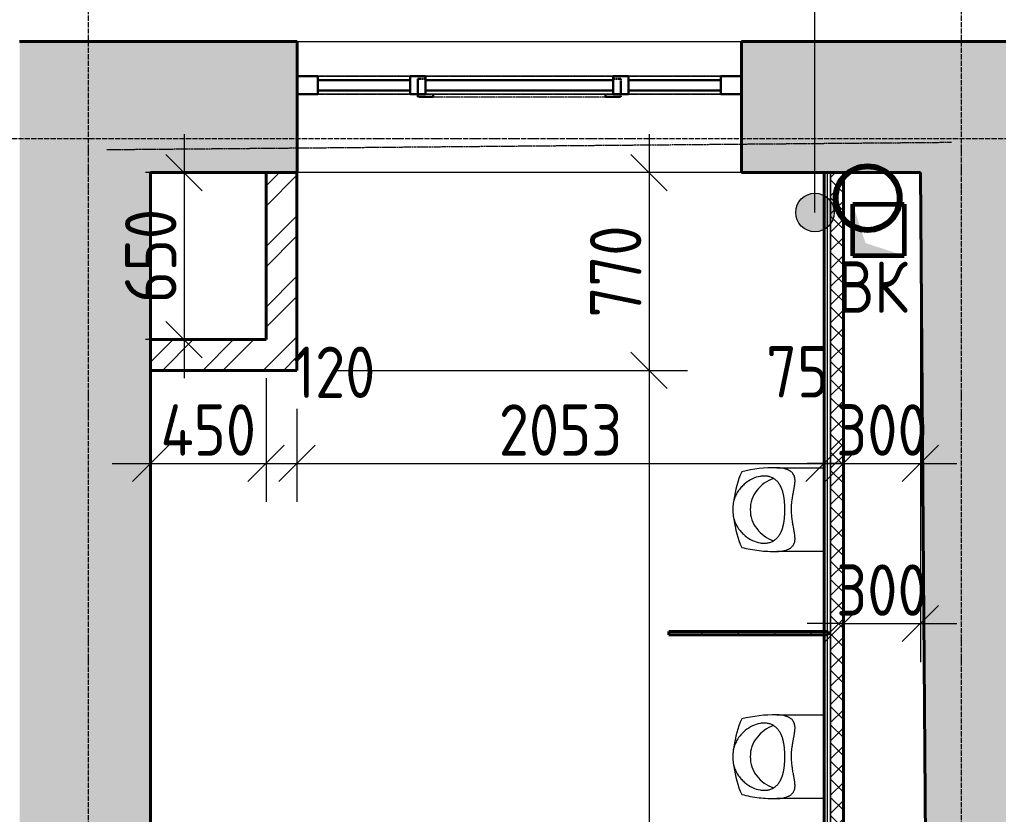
# Model space of a CAD drawing. Header units: millimetres. Extents: x -11886 to 379896, y -8130 to 47743.
# Drawn here: x 146881 to 150693, y 18075 to 21170 of the extents above; entities that cross this region are included whole.
import ezdxf

# ---------------------------------------------------------------- set-up
doc = ezdxf.new("R2010")
doc.units = ezdxf.units.MM
for name, pattern in [('ADSK_Линия сетки', [25, 20, -2.5, 0, -2.5]), ('ADSK_Сверху', [4.5, 3, -1.5]), ('ADSK_Снесено', [4.5, 3, -1.5])]:
    doc.linetypes.add(name, pattern=pattern)
for name, color, linetype, lineweight, true_color in [('_ Окна', 5, 'Continuous', 30, 0x0000ff), ('Витраж', 5, 'Continuous', 18, 0x0000ff), ('Линии', 7, 'Continuous', 9, 0x00a600), ('Окна', 5, 'Continuous', 18, 0x0000ff), ('Панели витража', 5, 'Continuous', 18, 0x0000ff), ('планы со стояками отопление_dwg', 7, 'Continuous', 9, 0x767676), ('Сантехника', 5, 'Continuous', 18, 0x0000ff), ('Стены внутренние', 5, 'Continuous', 18, 0x0000ff), ('Стены наружные', 1, 'ADSK_Снесено', 18, 0xff0000), ('Стены штриховка', 5, 'Continuous', 18, 0x0000ff)]:
    doc.layers.add(name, color=color, linetype=linetype, lineweight=lineweight, true_color=true_color)
for name, color, linetype, lineweight in [('Аннотация', 7, 'Continuous', 9), ('Оси', 7, 'Continuous', 9), ('Перекрытие', 7, 'Continuous', 18), ('Размеры', 7, 'Continuous', 9), ('стояки', 7, 'Continuous', 9), ('Узлы', 7, 'Continuous', 18)]:
    doc.layers.add(name, color=color, linetype=linetype, lineweight=lineweight)
doc.styles.add('GOST Common_1', font='GOST_Common.ttf', dxfattribs={"width": 0.9, "height": 200})
doc.styles.add('GOST Common_2', font='GOST_Common.ttf', dxfattribs={"width": 0.9, "height": 250})
doc.dimstyles.new('ADSK_Основной_2_мм', dxfattribs={"dimscale": 304.8, "dimtxt": 201.142999, "dimasz": 0.463911, "dimexe": 0.492126, "dimexo": 0.492126, "dimgap": 0.098425, "dimtad": 1, "dimdec": 1, "dimrnd": 0.1, "dimdsep": 46, "dimtxsty": 'GOST Common_1', "dimblk1": 'OBLIQUE', "dimblk2": 'OBLIQUE', "dimsah": 1, "dimcen": 0.09, "dimdle": 0.492126, "dimazin": 2, "dimtfac": 1, "dimtdec": 4, "dimtix": 1, "dimtmove": 0, "dimatfit": 3, "dimfxl": 1, "dimtvp": 1, "dimtolj": 1, "dimtzin": 0, "dimlwd": 20, "dimlwe": 20, "dimarcsym": 2})
doc.dimstyles.new('ADSK_Основной_2_мм_Округление_до_1_мм', dxfattribs={"dimscale": 304.8, "dimtxt": 201.142999, "dimasz": 0.463911, "dimexe": 0.492126, "dimexo": 0.492126, "dimgap": 0.098425, "dimtad": 1, "dimdec": 0, "dimdsep": 46, "dimtxsty": 'GOST Common_1', "dimblk1": 'OBLIQUE', "dimblk2": 'OBLIQUE', "dimsah": 1, "dimcen": 0.09, "dimdle": 0.492126, "dimazin": 2, "dimtfac": 1, "dimtdec": 4, "dimtix": 1, "dimtmove": 0, "dimatfit": 3, "dimfxl": 1, "dimtvp": 1, "dimtolj": 1, "dimtzin": 0, "dimlwd": 20, "dimlwe": 20, "dimarcsym": 2})
doc.dimstyles.new('ADSK_Основной_2_мм_Округление_до_1_мм_1', dxfattribs={"dimscale": 304.8, "dimtxt": 201.142999, "dimasz": 0.463911, "dimexe": 0.492126, "dimexo": 0.492126, "dimgap": 0.098425, "dimtad": 1, "dimdec": 0, "dimdsep": 46, "dimtxsty": 'GOST Common_1', "dimblk1": 'OBLIQUE', "dimblk2": 'OBLIQUE', "dimsah": 1, "dimcen": 0.09, "dimdle": 0.492126, "dimazin": 2, "dimtfac": 1, "dimtdec": 4, "dimtix": 1, "dimtmove": 1, "dimatfit": 3, "dimfxl": 1, "dimtvp": 1, "dimtolj": 1, "dimtzin": 0, "dimlwd": 20, "dimlwe": 20, "dimarcsym": 2})
pattern_1 = [(45, (108139.4, 150), (-117.8655, 117.8655), []), (45, (108217.98, 150), (-117.8655, 117.8655), [])]

# ---------------------------------------------------------------- blocks, each defined once
blk = doc.blocks.new('Прямоугольный импост - 70х20_60мм-1225109-02 План 2-го этажа маркировочный')
at = {"layer": 'Витраж', "color": 161, "linetype": 'ADSK_Сверху', "true_color": 0xaaaaff}
for p, q in [((39665.6, 2434.5), (39665.6, 2364.5)), ((39745.6, 2434.5), (39665.6, 2434.5)), ((40135.6, 2434.5), (40105.6, 2434.5)), ((39745.6, 2364.5), (39665.6, 2364.5)), ((40135.6, 2364.5), (40105.6, 2364.5))]:
    blk.add_line(p, q, dxfattribs=at)
blk = doc.blocks.new('Прямоугольный импост - 70х20_60мм-1236811-02 План 2-го этажа маркировочный')
at = {"layer": 'Витраж', "color": 161, "linetype": 'ADSK_Сверху', "true_color": 0xaaaaff}
for p, q in [((-80, 35), (0, 35)), ((0, 35), (0, -35)), ((0, -35), (-80, -35))]:
    blk.add_line(p, q, dxfattribs=at)
blk = doc.blocks.new('Прямоугольный импост - 70х20_60мм-1236812-02 План 2-го этажа маркировочный')
at = {"layer": 'Витраж', "color": 161, "linetype": 'ADSK_Сверху', "true_color": 0xaaaaff}
for p, q in [((0, 35), (-80, 35)), ((0, -35), (0, 35)), ((-80, -35), (0, -35))]:
    blk.add_line(p, q, dxfattribs=at)
blk = doc.blocks.new('Прямоугольный импост - 70х20_60мм-V4-02 План 2-го этажа маркировочный')
at = {"layer": 'Витраж', "color": 161, "linetype": 'ADSK_Сверху', "true_color": 0xaaaaff}
for p, q in [((8905.5, 20783.6), (8935.5, 20783.6)), ((9665.5, 20783.6), (9695.5, 20783.6)), ((8905.5, 20713.6), (8935.5, 20713.6)), ((9665.5, 20713.6), (9695.5, 20713.6))]:
    blk.add_line(p, q, dxfattribs=at)
blk = doc.blocks.new('Витраж-тент со смещением вовне - 60мм 30 сдвиг-2061572-02 План 2-го этажа маркировочный')
at = {"layer": '_ Окна', "color": 161, "linetype": 'ADSK_Сверху', "true_color": 0xaaaaff}
for p, q in [((-395, 25), (-395, -45)), ((-395, 25), (-365, 25)), ((-395, -45), (-395, 25)), ((395, 25), (365, 25)), ((395, -45), (395, 25)), ((395, -45), (395, 25)), ((-335, -35), (-335, -45)), ((335, -35), (335, -45)), ((-335, -45), (-395, -45)), ((335, -45), (395, -45))]:
    blk.add_line(p, q, dxfattribs=at)
at = {"layer": 'Окна', "color": 161, "linetype": 'ADSK_Сверху', "true_color": 0xaaaaff}
blk.add_line((-335, -45), (335, -45), dxfattribs=at)
blk = doc.blocks.new('Прямоугольный импост - 70х20_60мм-1225113-02 План 2-го этажа маркировочный')
at = {"layer": 'Витраж', "color": 161, "linetype": 'ADSK_Сверху', "true_color": 0xaaaaff}
for p, q in [((41045.6, 2434.5), (41015.6, 2434.5)), ((41485.6, 2434.5), (41405.6, 2434.5)), ((41485.6, 2364.5), (41485.6, 2434.5)), ((41045.6, 2364.5), (41015.6, 2364.5)), ((41485.6, 2364.5), (41405.6, 2364.5))]:
    blk.add_line(p, q, dxfattribs=at)
blk = doc.blocks.new('Прямоугольный импост - 70х60мм-1236807-02 План 2-го этажа маркировочный')
at = {"layer": 'Витраж', "color": 161, "linetype": 'ADSK_Сверху', "true_color": 0xaaaaff}
for p, q in [((-30, 35), (30, 35)), ((30, -35), (-30, -35))]:
    blk.add_line(p, q, dxfattribs=at)
blk = doc.blocks.new('Прямоугольный импост - 70х60мм-1225009-02 План 2-го этажа маркировочный')
at = {"layer": 'Витраж', "color": 161, "linetype": 'ADSK_Сверху', "true_color": 0xaaaaff}
for p, q in [((41045.6, 2434.5), (41045.6, 2364.5)), ((41405.6, 2434.5), (41045.6, 2434.5)), ((41405.6, 2364.5), (41405.6, 2434.5)), ((41405.6, 2364.5), (41045.6, 2364.5))]:
    blk.add_line(p, q, dxfattribs=at)
blk = doc.blocks.new('Прямоугольный импост - 70х60мм-1464024-02 План 2-го этажа маркировочный')
at = {"layer": 'Витраж', "color": 161, "linetype": 'ADSK_Сверху', "true_color": 0xaaaaff}
for p, q in [((8935.5, 20783.6), (8935.5, 20713.6)), ((8935.5, 20783.6), (9665.5, 20783.6)), ((9665.5, 20713.6), (9665.5, 20783.6)), ((8935.5, 20713.6), (9665.5, 20713.6))]:
    blk.add_line(p, q, dxfattribs=at)
blk = doc.blocks.new('Системная панель - _AR_Стекло_40мм_привязка по центру-V20-02 План 2-го этажа маркировочный')
at = {"layer": 'Панели витража', "lineweight": 30}
for p, q in [((180, 20), (-180, 20)), ((-180, 20), (-180, -20)), ((180, -20), (180, 20)), ((-180, -20), (180, -20))]:
    blk.add_line(p, q, dxfattribs=at)
blk = doc.blocks.new('Прямоугольный импост - 70х40_60мм-V87-02 План 2-го этажа маркировочный')
at = {"layer": 'Витраж'}
for p, q in [((3738.5, 35431.9), (3738.5, 35791.9)), ((3808.5, 35431.9), (3808.5, 35791.9))]:
    blk.add_line(p, q, dxfattribs=at)
blk = doc.blocks.new('Прямоугольный импост - 70х20_60мм-V21-02 План 2-го этажа маркировочный')
at = {"layer": 'Витраж', "lineweight": 30}
for p, q in [((-80, 35), (0, 35)), ((-80, -35), (-80, 35)), ((0, 35), (0, -35)), ((0, -35), (-80, -35))]:
    blk.add_line(p, q, dxfattribs=at)
blk = doc.blocks.new('Прямоугольный импост - 70х20_60мм-V22-02 План 2-го этажа маркировочный')
at = {"layer": 'Витраж', "lineweight": 30}
for p, q in [((0, 35), (-80, 35)), ((-80, 35), (-80, -35)), ((0, -35), (0, 35)), ((-80, -35), (0, -35))]:
    blk.add_line(p, q, dxfattribs=at)
blk = doc.blocks.new('Прямоугольный импост - 70х40_60мм-V45-02 План 2-го этажа маркировочный')
at = {"layer": 'Витраж'}
for p, q in [((-6006, 11432.9), (-6006, 11072.9)), ((-5936, 11432.9), (-5936, 11072.9))]:
    blk.add_line(p, q, dxfattribs=at)
blk = doc.blocks.new('Системная панель - _AR_Стекло_40мм_привязка по центру-2061107-02 План 2-го этажа маркировочный')
at = {"layer": 'Панели витража', "lineweight": 30}
for p, q in [((365, 20), (-365, 20)), ((-365, 20), (-365, -20)), ((365, -20), (365, 20)), ((-365, -20), (365, -20))]:
    blk.add_line(p, q, dxfattribs=at)
blk = doc.blocks.new('Прямоугольный импост - 70х40_60мм-V104-02 План 2-го этажа маркировочный')
at = {"layer": 'Витраж'}
for p, q in [((9665.5, 20783.6), (8935.5, 20783.6)), ((9665.5, 20713.6), (8935.5, 20713.6))]:
    blk.add_line(p, q, dxfattribs=at)
blk = doc.blocks.new('Прямоугольный импост - 70х60мм-V24-02 План 2-го этажа маркировочный')
at = {"layer": 'Витраж', "lineweight": 30}
for p, q in [((-30, 35), (30, 35)), ((-30, -35), (-30, 35)), ((30, 35), (30, -35)), ((30, -35), (-30, -35))]:
    blk.add_line(p, q, dxfattribs=at)
blk = doc.blocks.new('Urinal_Commercial_14201 - UT104EV-1823124-02 План 2-го этажа маркировочный')
at = {"layer": 'Сантехника'}
for p, q in [((41690.8, 18313), (41875.3, 18313)), ((41875.3, 17986.9), (41690.8, 17987))]:
    blk.add_line(p, q, dxfattribs=at)
for centre, radius, start, end in [((41875.3, 18150), 353.2, 155.4197, 173.7904), ((41728.2, 18133.9), 146.4, 110.0061, 141.9939), ((41707.7, 18150), 120.3, 141.9939, 180.0061), ((41707.7, 18149.9), 120.3, 179.9939, 218.0061), ((41875.3, 18150), 353.2, 186.2096, 204.5782), ((41728.2, 18166), 146.4, 218.0061, 249.9939)]:
    blk.add_arc(centre, radius, start, end, dxfattribs=at)
blk.add_ellipse((41786.6, 17228.7), major_axis=(-199.1, 1075.5), ratio=0.694076, start_param=6.146838, end_param=6.328057, dxfattribs=at)
for points, knots in [([(41747.9, 18150), (41748.1, 18158.3), (41748.7, 18170.9), (41750.4, 18185.2), (41751.5, 18193.3), (41752.4, 18199.3), (41753.3, 18205.2), (41754.4, 18211), (41755.4, 18216.7), (41756.5, 18222.3), (41757.5, 18227.9), (41758.5, 18233.3), (41759.3, 18237.7), (41759.9, 18241.2), (41760.2, 18243.8), (41760.6, 18246.3), (41761, 18249.7), (41761.5, 18253.8), (41761.8, 18257.8), (41761.9, 18260.9), (41761.9, 18264), (41761.7, 18267.7), (41761, 18273.4), (41759.5, 18280), (41756.1, 18287.1), (41752.4, 18292.1), (41748.9, 18295.7), (41745.9, 18298.1), (41742.7, 18300.3), (41739.4, 18302.3), (41736, 18304.1), (41732.3, 18305.7), (41728.5, 18307.1), (41724.6, 18308.4), (41720.6, 18309.4), (41715.2, 18310.7), (41705.4, 18312.3), (41696.7, 18312.9), (41690.8, 18313)], [-1, -1, -1, -1, -0.909091, -0.863636, -0.840909, -0.818182, -0.795455, -0.772727, -0.75, -0.727273, -0.704545, -0.681818, -0.659091, -0.647727, -0.636364, -0.625, -0.613636, -0.590909, -0.568182, -0.556818, -0.545455, -0.522727, -0.5, -0.454545, -0.409091, -0.363636, -0.340909, -0.318182, -0.295455, -0.272727, -0.25, -0.227273, -0.204545, -0.181818, -0.159091, -0.136364, -0.090909, 0, 0, 0, 0]), ([(41722.3, 18150), (41722.2, 18153.7), (41722.1, 18159.2), (41721.9, 18166.3), (41721.6, 18171.5), (41721.3, 18176.7), (41720.8, 18181.8), (41720.3, 18186.9), (41719.7, 18191.7), (41719, 18196.5), (41718.2, 18201.1), (41717.4, 18205.6), (41716.5, 18210), (41715.5, 18214.2), (41714.4, 18218.3), (41713.2, 18222.3), (41711.5, 18227.4), (41709.7, 18232.3), (41707.6, 18236.9), (41705.5, 18241.4), (41702.6, 18246.7), (41698.7, 18252.5), (41694.4, 18257.9), (41689.8, 18262.7), (41684.7, 18267), (41677.5, 18272), (41667.7, 18276.8), (41654.6, 18280.2), (41640.7, 18281.2), (41621.2, 18279.3), (41596.1, 18271.3), (41571.9, 18256), (41554.1, 18239.3), (41542.1, 18224.6), (41531.7, 18207.6), (41526.5, 18194.9), (41524.3, 18188.2)], [-1, -1, -1, -1, -0.975, -0.9625, -0.95, -0.9375, -0.925, -0.9125, -0.9, -0.8875, -0.875, -0.8625, -0.85, -0.8375, -0.825, -0.8125, -0.8, -0.775, -0.7625, -0.75, -0.725, -0.7, -0.675, -0.65, -0.625, -0.6, -0.55, -0.5, -0.45, -0.4, -0.3, -0.2, -0.15, -0.1, -0.05, 0, 0, 0, 0]), ([(41524.3, 18111.8), (41526.5, 18105.1), (41531.7, 18092.3), (41542.1, 18075.3), (41554.1, 18060.6), (41571.9, 18043.9), (41596.1, 18028.6), (41621.2, 18020.6), (41640.7, 18018.8), (41654.6, 18019.8), (41667.7, 18023.2), (41677.5, 18028), (41684.7, 18032.9), (41689.8, 18037.2), (41694.4, 18042.1), (41698.7, 18047.4), (41702.6, 18053.2), (41705.5, 18058.5), (41707.6, 18063), (41709.7, 18067.6), (41711.5, 18072.5), (41713.2, 18077.7), (41714.4, 18081.6), (41715.5, 18085.7), (41716.5, 18090), (41717.4, 18094.3), (41718.2, 18098.8), (41719, 18103.5), (41719.7, 18108.2), (41720.3, 18113.1), (41720.8, 18118.1), (41721.3, 18123.2), (41721.6, 18128.4), (41721.9, 18133.6), (41722.1, 18140.7), (41722.2, 18146.2), (41722.3, 18150)], [-1, -1, -1, -1, -0.95, -0.9, -0.85, -0.8, -0.7, -0.6, -0.55, -0.5, -0.45, -0.4, -0.375, -0.35, -0.325, -0.3, -0.275, -0.25, -0.2375, -0.225, -0.2, -0.1875, -0.175, -0.1625, -0.15, -0.1375, -0.125, -0.1125, -0.1, -0.0875, -0.075, -0.0625, -0.05, -0.0375, -0.025, 0, 0, 0, 0]), ([(41690.8, 17987), (41695.4, 17987), (41704.6, 17987.5), (41715.6, 17989.2), (41724.1, 17991.4), (41730.2, 17993.3), (41735, 17995.4), (41738.7, 17997.2), (41742.2, 17999.3), (41746.4, 18002.1), (41750.8, 18006.1), (41754.6, 18010.6), (41757.7, 18015.8), (41759.9, 18021.6), (41761.3, 18027.9), (41761.8, 18033.5), (41761.8, 18038.3), (41761.8, 18042), (41761.5, 18045.8), (41761.1, 18049.6), (41760.6, 18053.6), (41760, 18057.6), (41759.4, 18061.7), (41758.6, 18065.8), (41757.8, 18070.1), (41757.1, 18074.4), (41756.3, 18078.8), (41755.1, 18084.7), (41753.8, 18092.2), (41752.2, 18101.5), (41750.4, 18114.1), (41748.6, 18130.2), (41748, 18143.4), (41747.9, 18150)], [-1, -1, -1, -1, -0.928571, -0.857143, -0.821429, -0.785714, -0.75, -0.732143, -0.714286, -0.678571, -0.642857, -0.607143, -0.571429, -0.535714, -0.5, -0.464286, -0.446429, -0.428571, -0.410714, -0.392857, -0.375, -0.357143, -0.339286, -0.321429, -0.303571, -0.285714, -0.267857, -0.25, -0.214286, -0.178571, -0.142857, -0.071429, 0, 0, 0, 0])]:
    blk.add_open_spline(points, degree=3, knots=knots, dxfattribs=at)
for points in [[(41524.3, 18188.2), (41523, 18184.1), (41521.3, 18175.9), (41520.1, 18163), (41519.9, 18154.3), (41519.9, 18150)], [(41519.9, 18150), (41519.9, 18145.6), (41520.1, 18136.9), (41521.3, 18124.1), (41523, 18115.8), (41524.3, 18111.8)], [(41554.2, 18003.1), (41565.3, 18000.2), (41587.7, 17995.3), (41621.7, 17990.2), (41656.1, 17987.3), (41679.2, 17986.9), (41690.8, 17987)]]:
    blk.add_open_spline(points, degree=3, dxfattribs=at)
blk = doc.blocks.new('планы со стояками отопление_dwg-1484427-02 План 2-го этажа маркировочный')
at = {"layer": 'стояки', "color": 246, "lineweight": 80, "true_color": 0x7f001f}
blk.add_circle((215301, 258881.1), 124.3, dxfattribs=at)
blk = doc.blocks.new('_Oblique')
at = {"color": 0, "linetype": 'ByBlock', "lineweight": -2}
blk.add_line((-0.5, -0.5), (0.5, 0.5), dxfattribs=at)
blk = doc.blocks.new('*D1614')
at = {"layer": 'Defpoints', "color": 0, "transparency": 16777216}
for p in [(150389.7, 20574.1), (150089.7, 18918.6), (150389.7, 18818.6)]:
    blk.add_point(p, dxfattribs=at)
at = {"layer": 'Размеры', "color": 0, "lineweight": 20, "transparency": 16777216}
for p, q in [((150389.7, 20424.1), (150389.7, 18668.6)), ((150089.7, 18818.6), (149948.3, 18818.6)), ((150089.7, 18818.6), (150389.7, 18818.6)), ((150389.7, 18818.6), (150531.1, 18818.6)), ((150089.7, 18768.6), (150089.7, 18668.6))]:
    blk.add_line(p, q, dxfattribs=at)
at = {"layer": 'Размеры', "color": 0, "lineweight": 20, "transparency": 16777216, "xscale": 141.4, "yscale": 141.4, "zscale": 141.4}
blk.add_blockref('_Oblique', (150089.7, 18818.6), dxfattribs=at)
at = {"layer": 'Размеры', "color": 0, "lineweight": 20, "transparency": 16777216, "xscale": 141.4, "yscale": 141.4, "zscale": 141.4, "rotation": 180}
blk.add_blockref('_Oblique', (150389.7, 18818.6), dxfattribs=at)
at = {"layer": 'Размеры', "color": 0, "lineweight": 20, "transparency": 16777216, "insert": (150239.7, 18948.6), "char_height": 200, "width": 454.106, "attachment_point": 5, "style": 'GOST Common_1'}
blk.add_mtext('\\A1;300', dxfattribs=at)
blk = doc.blocks.new('*D1615')
at = {"layer": 'Defpoints', "color": 0, "transparency": 16777216}
for p in [(147622.1, 20574.1), (147522.1, 19924.1), (147622.1, 19924.1)]:
    blk.add_point(p, dxfattribs=at)
at = {"layer": 'Размеры', "color": 0, "lineweight": 20, "transparency": 16777216}
for p, q in [((147522.1, 20724.1), (147522.1, 19774.1)), ((147472.1, 20574.1), (147372.1, 20574.1)), ((147472.1, 19924.1), (147372.1, 19924.1))]:
    blk.add_line(p, q, dxfattribs=at)
at = {"layer": 'Размеры', "color": 0, "lineweight": 20, "transparency": 16777216, "xscale": 141.4, "yscale": 141.4, "zscale": 141.4}
for p, rotation in [((147522.1, 20574.1), 90), ((147522.1, 19924.1), 270)]:
    blk.add_blockref('_Oblique', p, dxfattribs=dict(at, rotation=rotation))
at = {"layer": 'Размеры', "color": 0, "lineweight": 20, "transparency": 16777216, "insert": (147392.1, 20249.1), "char_height": 200, "width": 454.106, "attachment_point": 5, "rotation": 90, "style": 'GOST Common_1'}
blk.add_mtext('\\A1;650', dxfattribs=at)
blk = doc.blocks.new('*D1616')
at = {"layer": 'Defpoints', "color": 0, "transparency": 16777216}
for p in [(147841.3, 19924.1), (147391.3, 19541.9), (147841.3, 19441.9)]:
    blk.add_point(p, dxfattribs=at)
at = {"layer": 'Размеры', "color": 0, "lineweight": 20, "transparency": 16777216}
for p, q in [((147841.3, 19774.1), (147841.3, 19291.9)), ((147241.3, 19441.9), (147991.3, 19441.9)), ((147391.3, 19391.9), (147391.3, 19291.9))]:
    blk.add_line(p, q, dxfattribs=at)
at = {"layer": 'Размеры', "color": 0, "lineweight": 20, "transparency": 16777216, "xscale": 141.4, "yscale": 141.4, "zscale": 141.4, "rotation": 180}
blk.add_blockref('_Oblique', (147391.3, 19441.9), dxfattribs=at)
at = {"layer": 'Размеры', "color": 0, "lineweight": 20, "transparency": 16777216, "xscale": 141.4, "yscale": 141.4, "zscale": 141.4}
blk.add_blockref('_Oblique', (147841.3, 19441.9), dxfattribs=at)
at = {"layer": 'Размеры', "color": 0, "lineweight": 20, "transparency": 16777216, "insert": (147616.3, 19571.9), "char_height": 200, "width": 474.561, "attachment_point": 5, "style": 'GOST Common_1'}
blk.add_mtext('\\A1;450', dxfattribs=at)
blk = doc.blocks.new('*D1617')
at = {"layer": 'Defpoints', "color": 0, "transparency": 16777216}
for p in [(147841.3, 19924.1), (147961.3, 19804.1), (147961.3, 19441.9)]:
    blk.add_point(p, dxfattribs=at)
at = {"layer": 'Размеры', "color": 0, "lineweight": 20, "transparency": 16777216}
for p, q in [((147841.3, 19774.1), (147841.3, 19291.9)), ((147961.3, 19654.1), (147961.3, 19291.9)), ((147691.3, 19441.9), (148111.3, 19441.9))]:
    blk.add_line(p, q, dxfattribs=at)
at = {"layer": 'Размеры', "color": 0, "lineweight": 20, "transparency": 16777216, "xscale": 141.4, "yscale": 141.4, "zscale": 141.4, "rotation": 180}
blk.add_blockref('_Oblique', (147841.3, 19441.9), dxfattribs=at)
at = {"layer": 'Размеры', "color": 0, "lineweight": 20, "transparency": 16777216, "xscale": 141.4, "yscale": 141.4, "zscale": 141.4}
blk.add_blockref('_Oblique', (147961.3, 19441.9), dxfattribs=at)
at = {"layer": 'Размеры', "color": 0, "lineweight": 20, "transparency": 16777216, "insert": (147946.1, 19896.6), "char_height": 200, "width": 409.104, "attachment_point": 1, "line_spacing_factor": 1.022761, "style": 'GOST Common_1'}
blk.add_mtext('\\A1;120', dxfattribs=at)
blk = doc.blocks.new('*D1618')
at = {"layer": 'Defpoints', "color": 0, "transparency": 16777216}
for p in [(147961.3, 19804.1), (150014.7, 19541.9), (150014.7, 19441.9)]:
    blk.add_point(p, dxfattribs=at)
at = {"layer": 'Размеры', "color": 0, "lineweight": 20, "transparency": 16777216}
for p, q in [((147961.3, 19654.1), (147961.3, 19291.9)), ((147811.3, 19441.9), (150164.7, 19441.9)), ((150014.7, 19391.9), (150014.7, 19291.9))]:
    blk.add_line(p, q, dxfattribs=at)
at = {"layer": 'Размеры', "color": 0, "lineweight": 20, "transparency": 16777216, "xscale": 141.4, "yscale": 141.4, "zscale": 141.4, "rotation": 180}
blk.add_blockref('_Oblique', (147961.3, 19441.9), dxfattribs=at)
at = {"layer": 'Размеры', "color": 0, "lineweight": 20, "transparency": 16777216, "xscale": 141.4, "yscale": 141.4, "zscale": 141.4}
blk.add_blockref('_Oblique', (150014.7, 19441.9), dxfattribs=at)
at = {"layer": 'Размеры', "color": 0, "lineweight": 20, "transparency": 16777216, "insert": (148988, 19571.9), "char_height": 200, "width": 605.475, "attachment_point": 5, "style": 'GOST Common_1'}
blk.add_mtext('\\A1;2053', dxfattribs=at)
blk = doc.blocks.new('*D1619')
at = {"layer": 'Defpoints', "color": 0, "transparency": 16777216}
for p in [(150014.7, 19541.9), (150089.7, 19541.9), (150089.7, 19441.9)]:
    blk.add_point(p, dxfattribs=at)
at = {"layer": 'Размеры', "color": 0, "lineweight": 20, "transparency": 16777216}
for p, q in [((149864.7, 19441.9), (150239.7, 19441.9)), ((150014.7, 19391.9), (150014.7, 19291.9)), ((150089.7, 19391.9), (150089.7, 19291.9))]:
    blk.add_line(p, q, dxfattribs=at)
at = {"layer": 'Размеры', "color": 0, "lineweight": 20, "transparency": 16777216, "xscale": 141.4, "yscale": 141.4, "zscale": 141.4, "rotation": 180}
blk.add_blockref('_Oblique', (150014.7, 19441.9), dxfattribs=at)
at = {"layer": 'Размеры', "color": 0, "lineweight": 20, "transparency": 16777216, "xscale": 141.4, "yscale": 141.4, "zscale": 141.4}
blk.add_blockref('_Oblique', (150089.7, 19441.9), dxfattribs=at)
at = {"layer": 'Размеры', "color": 0, "lineweight": 20, "transparency": 16777216, "insert": (149789, 19898.6), "char_height": 200, "width": 302.737, "attachment_point": 1, "line_spacing_factor": 1.022761, "style": 'GOST Common_1'}
blk.add_mtext('\\A1;75', dxfattribs=at)
blk = doc.blocks.new('*D1620')
at = {"layer": 'Defpoints', "color": 0, "transparency": 16777216}
for p in [(150389.7, 20574.1), (150089.7, 19541.9), (150389.7, 19441.9)]:
    blk.add_point(p, dxfattribs=at)
at = {"layer": 'Размеры', "color": 0, "lineweight": 20, "transparency": 16777216}
for p, q in [((150389.7, 20424.1), (150389.7, 19291.9)), ((150089.7, 19441.9), (149948.3, 19441.9)), ((150089.7, 19441.9), (150389.7, 19441.9)), ((150389.7, 19441.9), (150531.1, 19441.9)), ((150089.7, 19391.9), (150089.7, 19291.9))]:
    blk.add_line(p, q, dxfattribs=at)
at = {"layer": 'Размеры', "color": 0, "lineweight": 20, "transparency": 16777216, "xscale": 141.4, "yscale": 141.4, "zscale": 141.4}
blk.add_blockref('_Oblique', (150089.7, 19441.9), dxfattribs=at)
at = {"layer": 'Размеры', "color": 0, "lineweight": 20, "transparency": 16777216, "xscale": 141.4, "yscale": 141.4, "zscale": 141.4, "rotation": 180}
blk.add_blockref('_Oblique', (150389.7, 19441.9), dxfattribs=at)
at = {"layer": 'Размеры', "color": 0, "lineweight": 20, "transparency": 16777216, "insert": (150239.7, 19571.9), "char_height": 200, "width": 454.106, "attachment_point": 5, "style": 'GOST Common_1'}
blk.add_mtext('\\A1;300', dxfattribs=at)
blk = doc.blocks.new('*D1683')
at = {"layer": 'Defpoints', "color": 0, "transparency": 16777216}
for p in [(149432.6, 20574.1), (147961.3, 19804.1), (149332.6, 19804.1)]:
    blk.add_point(p, dxfattribs=at)
at = {"layer": 'Размеры', "color": 0, "lineweight": 20, "transparency": 16777216}
for p, q in [((149332.6, 20724.1), (149332.6, 19654.1)), ((149282.6, 20574.1), (149182.6, 20574.1)), ((148111.3, 19804.1), (149482.6, 19804.1))]:
    blk.add_line(p, q, dxfattribs=at)
at = {"layer": 'Размеры', "color": 0, "lineweight": 20, "transparency": 16777216, "xscale": 141.4, "yscale": 141.4, "zscale": 141.4}
for p, rotation in [((149332.6, 20574.1), 90), ((149332.6, 19804.1), 270)]:
    blk.add_blockref('_Oblique', p, dxfattribs=dict(at, rotation=rotation))
at = {"layer": 'Размеры', "color": 0, "lineweight": 20, "transparency": 16777216, "insert": (149202.6, 20189.1), "char_height": 200, "width": 454.106, "attachment_point": 5, "rotation": 90, "style": 'GOST Common_1'}
blk.add_mtext('\\A1;770', dxfattribs=at)
blk = doc.blocks.new('*D1684')
at = {"layer": 'Defpoints', "color": 0, "transparency": 16777216}
for p in [(147961.3, 19804.1), (149332.6, 15873), (149432.6, 15873)]:
    blk.add_point(p, dxfattribs=at)
at = {"layer": 'Размеры', "color": 0, "lineweight": 20, "transparency": 16777216}
for p, q in [((149332.6, 19954.1), (149332.6, 15723)), ((148111.3, 19804.1), (149482.6, 19804.1)), ((149282.6, 15873), (149182.6, 15873))]:
    blk.add_line(p, q, dxfattribs=at)
at = {"layer": 'Размеры', "color": 0, "lineweight": 20, "transparency": 16777216, "xscale": 141.4, "yscale": 141.4, "zscale": 141.4}
for p, rotation in [((149332.6, 19804.1), 90), ((149332.6, 15873), 270)]:
    blk.add_blockref('_Oblique', p, dxfattribs=dict(at, rotation=rotation))
at = {"layer": 'Размеры', "color": 0, "lineweight": 20, "transparency": 16777216, "insert": (149202.6, 17838.5), "char_height": 200, "width": 560.473, "attachment_point": 5, "rotation": 90, "style": 'GOST Common_1'}
blk.add_mtext('\\A1;3931', dxfattribs=at)

msp = doc.modelspace()

# ---------------------------------------------------------------- hatches: boundary and pattern name
at = {"layer": 'Аннотация'}
h = msp.add_hatch(color=256, dxfattribs=at)
edge = h.paths.add_edge_path()
edge.add_arc((149978.82, 20418.75), 75, 0, 360)
at = {"layer": 'Стены внутренние', "lineweight": 9}
h = msp.add_hatch(dxfattribs=at)
h.set_pattern_fill('FP_2', color=256, style=0, pattern_type=2)
h.set_pattern_definition(pattern_1)
h.paths.add_polyline_path([(147841.3, 19924.06), (147961.3, 19924.06), (147961.3, 20574.06), (147841.3, 20574.06)])
h = msp.add_hatch(dxfattribs=at)
h.set_pattern_fill('FP_3', color=256, style=0, pattern_type=2)
h.set_pattern_definition([(45, (108139.4, 150), (-35.35534, 35.35534), []), (135, (108139.4, 150), (-35.35534, -35.35534), [])])
h.paths.add_polyline_path([(150039.75, 15872.96), (150089.75, 15872.96), (150089.75, 20574.06), (150039.75, 20574.06), (150039.75, 16027.87)])
at = {"layer": 'Стены внутренние', "true_color": 0xc0c0c0}
msp.add_hatch(color=9, dxfattribs=at).paths.add_polyline_path([(150445.97, 13048.1), (150825.95, 13051.74), (150769.75, 20574.06), (150389.74, 20574.06), (150434.52, 14580.77)])
at = {"layer": 'Стены внутренние', "lineweight": 9}
h = msp.add_hatch(dxfattribs=at)
h.set_pattern_fill('FP_2', color=256, style=0, pattern_type=2)
h.set_pattern_definition(pattern_1)
h.paths.add_polyline_path([(147924.77, 19804.06), (147961.3, 19804.06), (147961.3, 19924.06), (147391.3, 19924.06), (147391.3, 19804.06), (147841.3, 19804.06)])
h = msp.add_hatch(dxfattribs=at)
h.set_pattern_fill('FP_4', color=256, style=0, pattern_type=2)
h.set_pattern_definition([(45, (108139.4, 150), (-70.71068, 70.71068), [])])
h.paths.add_polyline_path([(150014.75, 18774.96), (150014.75, 18786.96), (149409.74, 18786.96), (149409.74, 18774.96)])
at = {"layer": 'Стены наружные', "linetype": 'Continuous', "true_color": 0xc0c0c0}
h = msp.add_hatch(color=9, dxfattribs=at)
h.paths.add_polyline_path([(154682.61, 20574.06), (154682.61, 21084.06), (153623.88, 21084.06), (153623.88, 20574.06), (154681.43, 20574.06)])
h.paths.add_polyline_path([(151623.88, 20574.06), (151623.88, 21084.06), (149692.58, 21084.06), (149692.58, 20574.06), (150825.95, 20574.06)])
h.paths.add_polyline_path([(147624.34, 20574.06), (147962.58, 20574.06), (147962.58, 21084.06), (146881.3, 21084.06), (146881.3, 20574.06), (147391.3, 20574.06)])
h = msp.add_hatch(color=9, dxfattribs=at)
h.paths.add_polyline_path([(147271.63, 13716.63), (147391.3, 13716.63), (147391.3, 14076.91), (146881.3, 14076.91), (146881.3, 13716.63), (146987.31, 13716.63)])
h.paths.add_polyline_path([(147271.63, 14926.91), (147391.3, 14926.91), (147391.3, 20574.06), (146881.3, 20574.06), (146881.3, 14926.91), (146987.31, 14926.91)])
at = {"layer": 'Узлы', "true_color": 0x808080}
msp.add_hatch(color=8, dxfattribs=at).paths.add_polyline_path([(150165.66, 20250.51), (150325.97, 20250.51), (150175.47, 20300.01), (150125.97, 20450.51), (150125.97, 20250.51)])

# ---------------------------------------------------------------- linework, layer by layer
at = {"layer": 'Аннотация'}
msp.add_line((149978.82, 20418.75), (149978.82, 21878.69), dxfattribs=at)
msp.add_circle((149978.82, 20418.75), 75, dxfattribs=at)
at = {"layer": 'Линии', "lineweight": 60}
for p, q in [((150125.97, 20450.51), (150325.97, 20450.51)), ((150125.97, 20250.51), (150125.97, 20450.51)), ((150325.97, 20450.51), (150325.97, 20250.51)), ((150325.97, 20250.51), (150125.97, 20250.51))]:
    msp.add_line(p, q, dxfattribs=at)
at = {"layer": 'Оси', "linetype": 'ADSK_Линия сетки'}
for p, q in [((147149.31, -5917.65), (147149.31, 21818.8)), ((150549.31, -5917.65), (150549.31, 21818.8)), ((97053.17, 20706.79), (165281.12, 20706.79))]:
    msp.add_line(p, q, dxfattribs=at)
at = {"layer": 'Перекрытие', "color": 9, "linetype": 'ADSK_Сверху', "true_color": 0xaad4d4}
msp.add_line((147220.53, 20663.61), (150510.3, 20692.25), dxfattribs=at)
at = {"layer": 'Стены внутренние', "color": 18, "lineweight": 40, "true_color": 0x000000}
for p, q in [((147841.3, 20574.06), (147841.3, 19924.06)), ((147961.3, 20574.06), (147841.3, 20574.06)), ((147961.3, 19804.06), (147961.3, 20574.06)), ((150014.75, 20574.06), (150014.75, 15872.96)), ((150038.75, 20574.06), (150014.75, 20574.06)), ((150089.75, 20574.06), (150039.75, 20574.06)), ((150089.75, 15872.96), (150089.75, 20574.06)), ((150389.74, 20574.06), (150445.97, 13048.1)), ((147841.3, 19924.06), (147391.3, 19924.06)), ((147391.3, 19924.06), (147391.3, 19804.06)), ((147391.3, 19804.06), (147961.3, 19804.06)), ((150029.74, 18786.96), (149409.74, 18786.96)), ((149409.74, 18786.96), (149409.74, 18774.96)), ((149409.74, 18774.96), (150029.74, 18774.96)), ((150029.74, 18774.96), (150029.74, 18786.96))]:
    msp.add_line(p, q, dxfattribs=at)
at = {"layer": 'Стены наружные', "color": 18, "linetype": 'Continuous', "lineweight": 40, "true_color": 0x000000}
for p, q in [((147962.58, 21084.06), (146881.3, 21084.06)), ((147962.58, 20574.06), (147962.58, 21084.06)), ((151623.88, 21084.06), (149692.58, 21084.06)), ((149692.58, 21084.06), (149692.58, 20574.06)), ((147391.3, 20574.06), (147841.3, 20574.06)), ((147391.3, 19924.06), (147391.3, 20574.06)), ((147961.3, 20574.06), (147962.58, 20574.06)), ((149692.58, 20574.06), (150014.75, 20574.06)), ((150089.75, 20574.06), (150389.74, 20574.06)), ((147391.3, 14926.91), (147391.3, 19804.06))]:
    msp.add_line(p, q, dxfattribs=at)
at = {"layer": 'Стены наружные', "color": 18, "linetype": 'Continuous', "true_color": 0x000000}
for p, q in [((147962.58, 21084.06), (149692.58, 21084.06)), ((149692.58, 20574.06), (147962.58, 20574.06))]:
    msp.add_line(p, q, dxfattribs=at)
at = {"layer": 'Стены штриховка'}
for p, q in [((150026.75, 20574.06), (150026.75, 15872.96)), ((150039.75, 20574.06), (150038.75, 20574.06)), ((150038.75, 20574.06), (150038.75, 15872.96)), ((150039.75, 20574.06), (150039.75, 15872.96))]:
    msp.add_line(p, q, dxfattribs=at)

# ---------------------------------------------------------------- block references
at = {"layer": '_ Окна', "color": 161, "linetype": 'ADSK_Сверху', "true_color": 0xaaaaff}
msp.add_blockref('Витраж-тент со смещением вовне - 60мм 30 сдвиг-2061572-02 План 2-го этажа маркировочный', (148827.58, 20914.06), dxfattribs=at)
at = {"layer": 'Витраж', "color": 161, "linetype": 'ADSK_Сверху', "true_color": 0xaaaaff, "rotation": 180}
for name, p in [('Прямоугольный импост - 70х20_60мм-1236812-02 План 2-го этажа маркировочный', (147962.58, 20914.06)), ('Прямоугольный импост - 70х20_60мм-1225113-02 План 2-го этажа маркировочный', (189448.2, 23313.56)), ('Прямоугольный импост - 70х60мм-1225009-02 План 2-го этажа маркировочный', (189448.2, 23313.56)), ('Прямоугольный импост - 70х20_60мм-1225109-02 План 2-го этажа маркировочный', (189358.2, 23313.56)), ('Прямоугольный импост - 70х60мм-1225009-02 План 2-го этажа маркировочный', (190658.2, 23313.56))]:
    msp.add_blockref(name, p, dxfattribs=at)
at = {"layer": 'Витраж'}
for name, p, rotation in [('Прямоугольный импост - 70х20_60мм-V22-02 План 2-го этажа маркировочный', (147962.58, 20914.06), 180), ('Прямоугольный импост - 70х40_60мм-V87-02 План 2-го этажа маркировочный', (183834.48, 17140.56), 90.0000000000005), ('Прямоугольный импост - 70х40_60мм-V45-02 План 2-го этажа маркировочный', (138179.7, 14943.02), 270)]:
    msp.add_blockref(name, p, dxfattribs=dict(at, rotation=rotation))
at = {"layer": 'Витраж', "color": 161, "linetype": 'ADSK_Сверху', "true_color": 0xaaaaff, "extrusion": (0, 0, -1), "rotation": 180}
for name, p in [('Прямоугольный импост - 70х60мм-1236807-02 План 2-го этажа маркировочный', (-148432.58, 20914.06)), ('Прямоугольный импост - 70х60мм-1236807-02 План 2-го этажа маркировочный', (-149222.58, 20914.06)), ('Прямоугольный импост - 70х20_60мм-1236811-02 План 2-го этажа маркировочный', (-149692.58, 20914.06))]:
    msp.add_blockref(name, p, dxfattribs=at)
at = {"layer": 'Витраж', "extrusion": (0, 0, -1), "rotation": 180}
for name, p in [('Прямоугольный импост - 70х60мм-V24-02 План 2-го этажа маркировочный', (-148432.58, 20914.06)), ('Прямоугольный импост - 70х60мм-V24-02 План 2-го этажа маркировочный', (-149222.58, 20914.06)), ('Прямоугольный импост - 70х20_60мм-V21-02 План 2-го этажа маркировочный', (-149692.58, 20914.06))]:
    msp.add_blockref(name, p, dxfattribs=at)
at = {"layer": 'Витраж', "color": 161, "linetype": 'ADSK_Сверху', "true_color": 0xaaaaff}
for name in ['Прямоугольный импост - 70х20_60мм-V4-02 План 2-го этажа маркировочный', 'Прямоугольный импост - 70х60мм-1464024-02 План 2-го этажа маркировочный']:
    msp.add_blockref(name, (139527.03, 165.43), dxfattribs=at)
at = {"layer": 'Витраж'}
msp.add_blockref('Прямоугольный импост - 70х40_60мм-V104-02 План 2-го этажа маркировочный', (139527.03, 165.43), dxfattribs=at)
at = {"layer": 'Панели витража'}
for name, p in [('Системная панель - _AR_Стекло_40мм_привязка по центру-V20-02 План 2-го этажа маркировочный', (148222.58, 20914.06)), ('Системная панель - _AR_Стекло_40мм_привязка по центру-2061107-02 План 2-го этажа маркировочный', (148827.58, 20914.06)), ('Системная панель - _AR_Стекло_40мм_привязка по центру-V20-02 План 2-го этажа маркировочный', (149432.58, 20914.06))]:
    msp.add_blockref(name, p, dxfattribs=at)
at = {"layer": 'планы со стояками отопление_dwg', "color": 6, "true_color": 0xff00ff}
msp.add_blockref('планы со стояками отопление_dwg-1484427-02 План 2-го этажа маркировочный', (-65116.64, -238406.38), dxfattribs=at)
at = {"layer": 'Сантехника'}
for p in [(108139.4, 1112), (108139.4, 150)]:
    msp.add_blockref('Urinal_Commercial_14201 - UT104EV-1823124-02 План 2-го этажа маркировочный', p, dxfattribs=at)

# ---------------------------------------------------------------- texts
at = {"layer": 'Аннотация', "insert": (150065.23, 20228.53), "char_height": 200, "width": 360.7594, "attachment_point": 1, "style": 'GOST Common_2'}
msp.add_mtext('ВК', dxfattribs=at)

# ---------------------------------------------------------------- dimensions: what is measured, and where the dimension line sits
at = {"layer": 'Размеры', "lineweight": 20}
for base, p1, p2, dimstyle, override, picture, middle in [((147522.1, 19924.06), (147622.09, 20574.06), (147622.09, 19924.06), 'ADSK_Основной_2_мм', {"dimpost": '<>', "dimfxl": 650}, '*D1615', (147392.1, 20249.06)), ((149332.64, 19804.06), (149432.62, 20574.06), (147961.3, 19804.06), 'ADSK_Основной_2_мм_Округление_до_1_мм', {"dimpost": '<>', "dimfxl": 1660.624056}, '*D1683', (149202.64, 20189.06)), ((149332.64, 15872.96), (147961.3, 19804.06), (149432.62, 15872.96), 'ADSK_Основной_2_мм_Округление_до_1_мм', {"dimpost": '<>', "dimfxl": 4197.414944}, '*D1684', (149202.64, 17838.51))]:
    dim = msp.add_linear_dim(base=base, p1=p1, p2=p2, angle=90, dimstyle=dimstyle, override=override, dxfattribs=at)
    dim.commit()
    dim.dimension.update_dxf_attribs({"geometry": picture, "text_midpoint": middle})
for base, p1, p2, dimstyle, override, picture, middle in [((150389.74, 18818.62), (150089.75, 18918.6), (150389.74, 20574.06), 'ADSK_Основной_2_мм', {"dimpost": '<>', "dimfxl": 1682.419118}, '*D1614', (150239.74, 18948.62)), ((150389.74, 19441.88), (150089.75, 19541.86), (150389.74, 20574.06), 'ADSK_Основной_2_мм_Округление_до_1_мм', {"dimpost": '<>', "dimfxl": 1074.908083}, '*D1620', (150239.74, 19571.88)), ((147841.3, 19441.88), (147391.3, 19541.86), (147841.3, 19924.06), 'ADSK_Основной_2_мм_Округление_до_1_мм', {"dimpost": '<>', "dimfxl": 590.402994}, '*D1616', (147616.3, 19571.88)), ((150014.75, 19441.88), (147961.3, 19804.06), (150014.75, 19541.86), 'ADSK_Основной_2_мм_Округление_до_1_мм', {"dimpost": '<>', "dimfxl": 2070.116453}, '*D1618', (148988.03, 19571.88))]:
    dim = msp.add_linear_dim(base=base, p1=p1, p2=p2, dimstyle=dimstyle, override=override, dxfattribs=at)
    dim.commit()
    dim.dimension.update_dxf_attribs({"geometry": picture, "text_midpoint": middle})
for base, p1, p2, override, picture, middle in [((147961.3, 19441.88), (147841.3, 19924.06), (147961.3, 19804.06), {"dimpost": '<>', "dimfxl": 169.705627}, '*D1617', (148150.65, 19599.91)), ((150089.75, 19441.88), (150014.75, 19541.86), (150089.75, 19541.86), {"dimpost": '<>', "dimfxl": 75}, '*D1619', (149940.36, 19601.98))]:
    dim = msp.add_linear_dim(base=base, p1=p1, p2=p2, dimstyle='ADSK_Основной_2_мм_Округление_до_1_мм_1', override=override, dxfattribs=at)
    dim.commit()
    dim.dimension.update_dxf_attribs({"geometry": picture, "text_midpoint": middle, "dimtype": 160})

doc.saveas('drawing.dxf')
